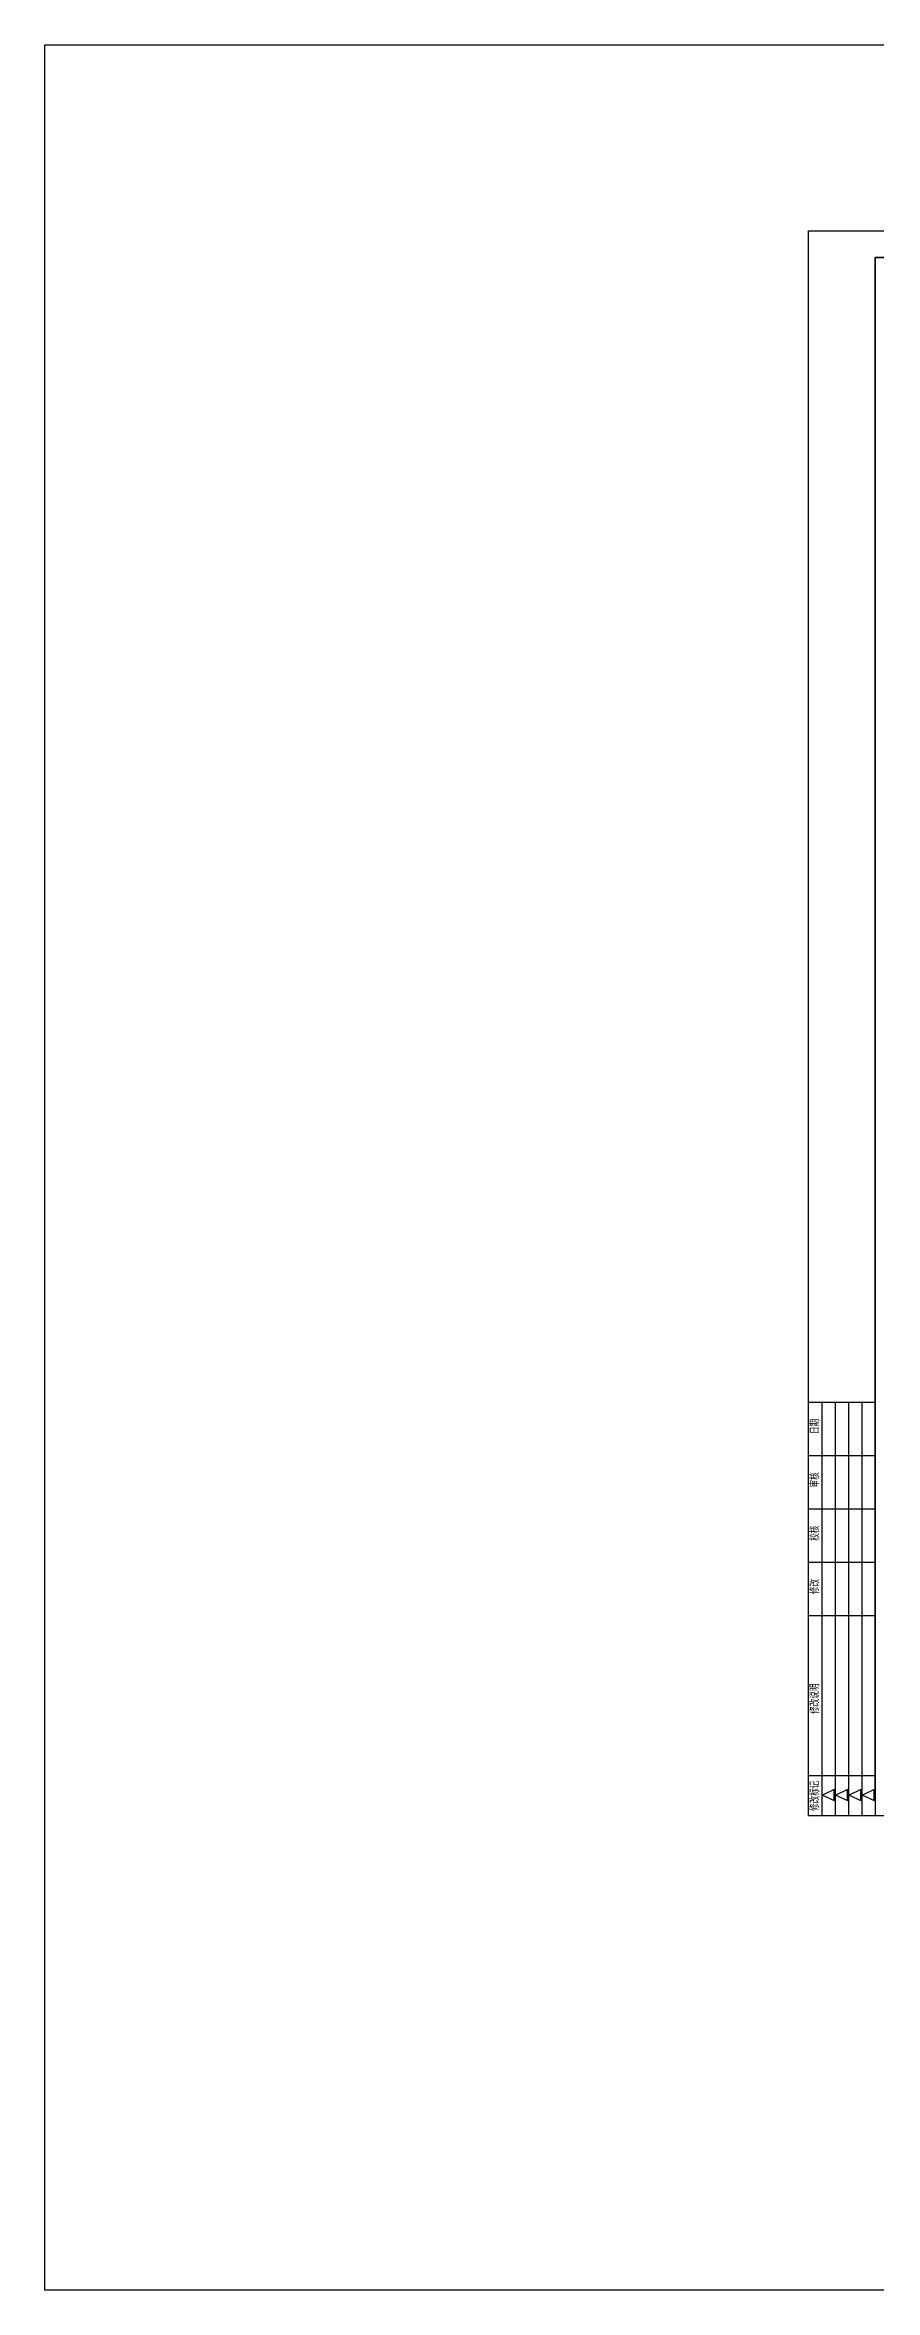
# Model space of a CAD drawing. Header units: millimetres. Extents: x 174648 to 205929, y -160248 to -145891.
# Drawn here: x 174648 to 176620, y -151223 to -145891 of the extents above; entities that cross this region are included whole.
import ezdxf

# ---------------------------------------------------------------- set-up
doc = ezdxf.new("R2010")
doc.units = ezdxf.units.MM
doc.layers.add('图层1', color=4, linetype='Continuous', lineweight=35)
doc.styles.add('样式 3.5', font='roms.shx', dxfattribs={"width": 0.7, "height": 3.5, "bigfont": 'hztxt.shx'})

msp = doc.modelspace()

# ---------------------------------------------------------------- linework, layer by layer
at = {"color": 7, "linetype": 'Continuous'}
for p, q in [((176461.2, -146332.8), (179122.4, -146332.8)), ((176461.2, -150096.4), (176461.2, -146332.8)), ((176461.2, -149114.3), (176619.6, -149114.3)), ((176492.9, -149114.3), (176492.9, -150096.4)), ((176524.6, -149114.3), (176524.6, -150096.4)), ((176556.3, -149114.3), (176556.3, -150096.4)), ((176588, -149114.3), (176588, -150096.4)), ((176461.2, -149241.1), (176619.6, -149241.1)), ((176461.2, -149367.8), (176619.6, -149367.8)), ((176461.2, -149494.5), (176619.6, -149494.5)), ((176461.2, -149621.2), (176619.6, -149621.2)), ((176461.2, -150001.4), (176619.6, -150001.4)), ((176461.2, -150096.4), (179122.4, -150096.4))]:
    msp.add_line(p, q, dxfattribs=at)
for p, q in [((176522.5, -150034.3), (176494.7, -150048.4)), ((176494.7, -150048.4), (176522.5, -150061)), ((176522.5, -150061), (176522.5, -150034.3)), ((176554.2, -150034.3), (176526.4, -150048.4)), ((176526.4, -150048.4), (176554.2, -150061)), ((176554.2, -150061), (176554.2, -150034.3)), ((176585.9, -150034.3), (176558.1, -150048.4)), ((176558.1, -150048.4), (176585.9, -150061)), ((176585.9, -150061), (176585.9, -150034.3)), ((176617.5, -150034.3), (176589.8, -150048.4)), ((176589.8, -150048.4), (176617.5, -150061)), ((176617.5, -150061), (176617.5, -150034.3)), ((176619.6, -150033.1), (176619.6, -150096.4))]:
    msp.add_line(p, q)
msp.add_lwpolyline([(174647.7, -145891.1), (188751.7, -145891.1), (188751.7, -151223.5), (174647.7, -151223.5)], close=True)
at = {"layer": '图层1'}
for p, q in [((179059, -146396.2), (176619.6, -146396.2)), ((176619.6, -146396.2), (176619.6, -150033.1))]:
    msp.add_line(p, q, dxfattribs=at)

# ---------------------------------------------------------------- texts
at = {"char_height": 19.01, "attachment_point": 5, "rotation": 90, "style": '样式 3.5'}
for s, insert in [('日期', (176477.4, -149172.3)), ('审核', (176477.4, -149299)), ('校核', (176477.4, -149425.7)), ('修改', (176477.4, -149552.5)), ('修改说明', (176477.4, -149818.8)), ('修改标记', (176477.4, -150049.6))]:
    msp.add_mtext(s, dxfattribs=dict(at, insert=insert))

doc.saveas('drawing.dxf')
